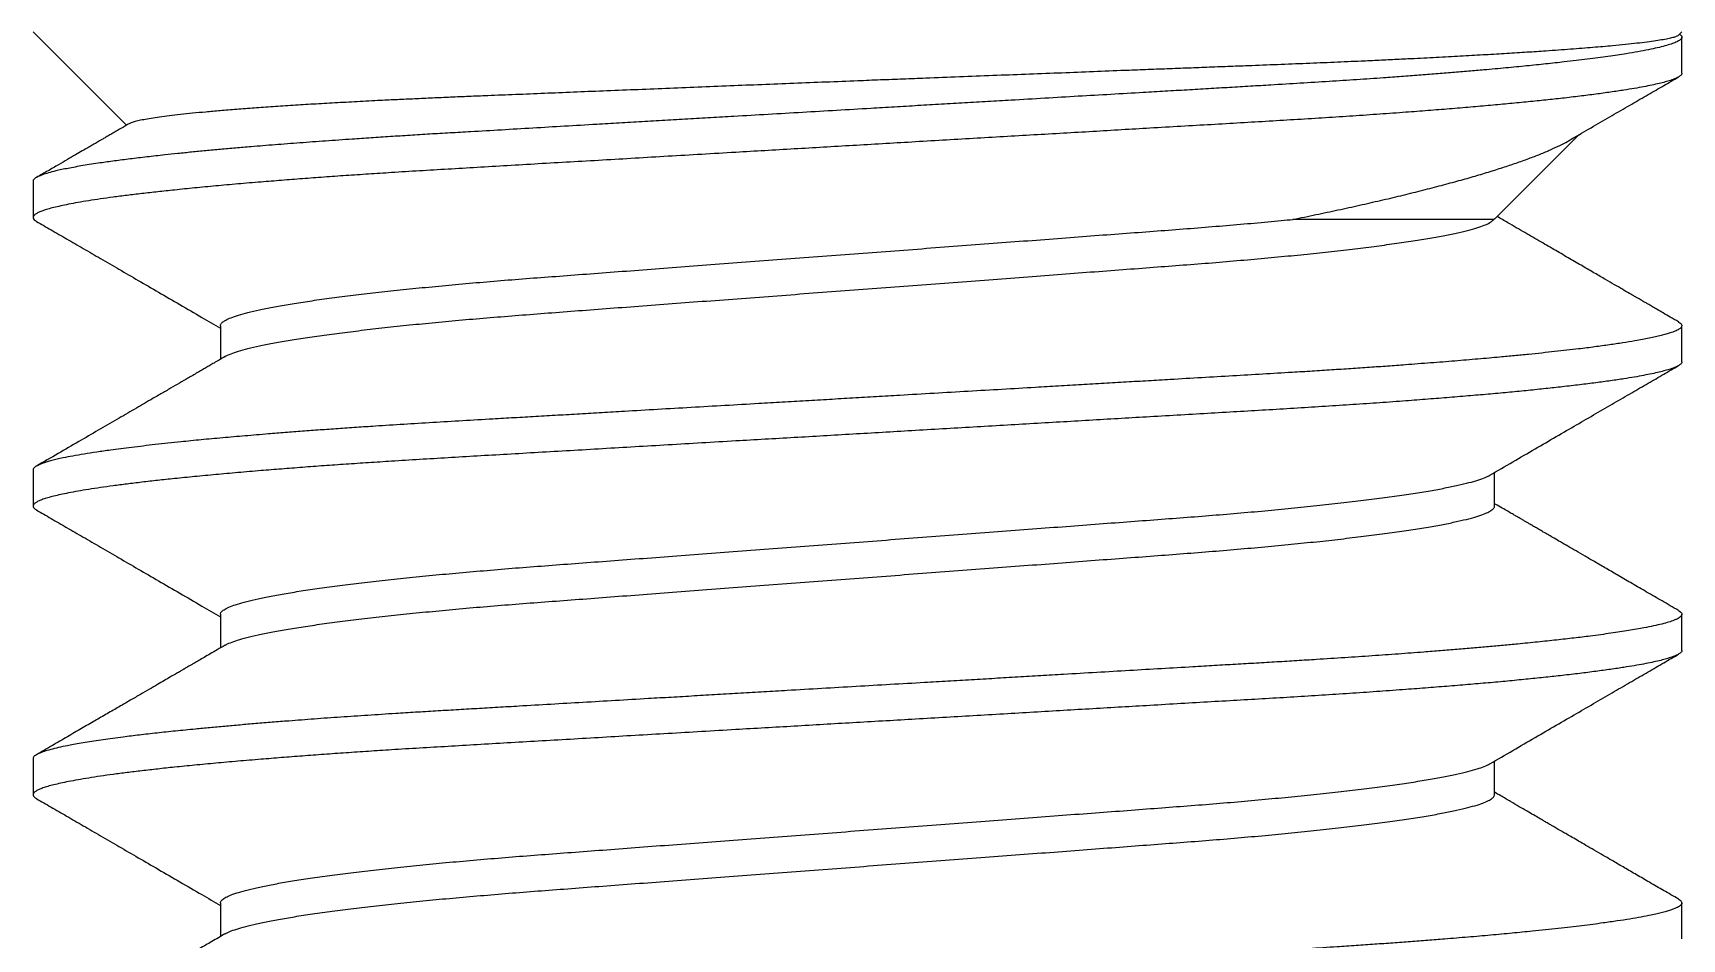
# Model space of a CAD drawing. Header units: inches. Extents: x -0.1 to 44.5, y -2.5 to 33.3.
# Drawn here: x 15.3294 to 15.4869, y 6.1209 to 6.2074 of the extents above; entities that cross this region are included whole.
import ezdxf

# ---------------------------------------------------------------- set-up
doc = ezdxf.new("R2010")
doc.units = ezdxf.units.IN
doc.header["$MEASUREMENT"] = 0
doc.linetypes.add('SLD-Solid', pattern=[0])
doc.layers.add('Hardware', color=52, linetype='Continuous')

# ---------------------------------------------------------------- blocks, each defined once
blk = doc.blocks.new('Socket head screw M4')
at = {"color": 7, "linetype": 'SLD-Solid', "lineweight": 25}
for p, q in [((-0.07874, 0), (-0.06982, -0.00892)), ((0.07843, -0.00031), (0.07874, 0)), ((0.07874, -0.00394), (0.07874, -0.00049)), ((0.06095, -0.01779), (0.06893, -0.00981)), ((-0.07874, -0.01427), (-0.07874, -0.01772)), ((-0.06084, -0.02805), (-0.06084, -0.03126)), ((0.07874, -0.0315), (0.07874, -0.02805)), ((-0.07874, -0.04183), (-0.07874, -0.04528)), ((0.06084, -0.04527), (0.06084, -0.04207)), ((-0.06084, -0.05561), (-0.06084, -0.05882)), ((0.07874, -0.05906), (0.07874, -0.05561)), ((-0.07874, -0.06939), (-0.07874, -0.07283)), ((0.06084, -0.07283), (0.06084, -0.06963)), ((-0.06084, -0.08317), (-0.06084, -0.08638)), ((0.07874, -0.08661), (0.07874, -0.08317))]:
    blk.add_line(p, q, dxfattribs=at)
for points, knots in [([(0.07853, -0.00021), (0.07859, -0.00025), (0.07871, -0.00034), (0.07876, -0.00049), (0.0787, -0.00065), (0.07851, -0.00082), (0.07818, -0.00099), (0.07773, -0.00116), (0.07714, -0.00134), (0.07642, -0.00152), (0.07556, -0.00171), (0.07457, -0.0019), (0.07356, -0.00206), (0.07259, -0.00221), (0.07169, -0.00234), (0.07074, -0.00247), (0.06972, -0.00261), (0.06864, -0.00274), (0.06734, -0.00289), (0.06578, -0.00306), (0.06392, -0.00325), (0.06195, -0.00344), (0.06008, -0.00361), (0.05837, -0.00376), (0.05684, -0.00388), (0.05526, -0.00401), (0.05364, -0.00414), (0.05196, -0.00426), (0.04999, -0.00441), (0.04769, -0.00456), (0.04505, -0.00474), (0.04231, -0.00491), (0.0398, -0.00506), (0.03754, -0.00519), (0.03555, -0.00531), (0.03354, -0.00543), (0.03148, -0.00555), (0.0294, -0.00567), (0.02698, -0.00581), (0.02421, -0.00597), (0.02108, -0.00615), (0.0179, -0.00634), (0.01502, -0.00651), (0.01247, -0.00665), (0.01025, -0.00678), (0.00802, -0.00691), (0.00578, -0.00704), (0.00353, -0.00718), (0.00094, -0.00733), (-0.00199, -0.0075), (-0.00526, -0.00769), (-0.00853, -0.00788), (-0.01145, -0.00805), (-0.014, -0.0082), (-0.0162, -0.00833), (-0.0184, -0.00845), (-0.02058, -0.00858), (-0.02275, -0.00871), (-0.02522, -0.00885), (-0.02798, -0.00901), (-0.03102, -0.00919), (-0.03401, -0.00937), (-0.03663, -0.00952), (-0.03891, -0.00965), (-0.04084, -0.00976), (-0.04274, -0.00988), (-0.04462, -0.01), (-0.04646, -0.01012), (-0.04853, -0.01026), (-0.05081, -0.01042), (-0.05327, -0.0106), (-0.05564, -0.01078), (-0.05768, -0.01095), (-0.0594, -0.0111), (-0.06085, -0.01122), (-0.06225, -0.01135), (-0.0636, -0.01148), (-0.06491, -0.01162), (-0.06635, -0.01177), (-0.06788, -0.01194), (-0.06948, -0.01213), (-0.07097, -0.01232), (-0.07219, -0.01249), (-0.07318, -0.01264), (-0.07398, -0.01277), (-0.07472, -0.0129), (-0.0754, -0.01303), (-0.07602, -0.01315), (-0.07666, -0.0133), (-0.07729, -0.01346), (-0.07785, -0.01364), (-0.07828, -0.01382), (-0.07855, -0.01397), (-0.07868, -0.01411), (-0.07874, -0.0142), (-0.07873, -0.01426), (-0.07873, -0.01427)], [0, 0, 0, 0, 0.00933, 0.021776, 0.034222, 0.046914, 0.059607, 0.072385, 0.085164, 0.098076, 0.110988, 0.12399, 0.136991, 0.145847, 0.154705, 0.163561, 0.172482, 0.181405, 0.190326, 0.203244, 0.216162, 0.22917, 0.242178, 0.251038, 0.2599, 0.26876, 0.277686, 0.286613, 0.295539, 0.308456, 0.321373, 0.334381, 0.347388, 0.356248, 0.36511, 0.37397, 0.382895, 0.391822, 0.400747, 0.41366, 0.426572, 0.439574, 0.452576, 0.461432, 0.47029, 0.479146, 0.488067, 0.49699, 0.505912, 0.518829, 0.531746, 0.544753, 0.55776, 0.56662, 0.575481, 0.584341, 0.593266, 0.602193, 0.611118, 0.624036, 0.636954, 0.649962, 0.66297, 0.67183, 0.680692, 0.689553, 0.698479, 0.707407, 0.716332, 0.729245, 0.742157, 0.755159, 0.768161, 0.777017, 0.785875, 0.794731, 0.803653, 0.812576, 0.821497, 0.834414, 0.84733, 0.860336, 0.873342, 0.882201, 0.891062, 0.899921, 0.908845, 0.917772, 0.926696, 0.939614, 0.952533, 0.965542, 0.97855, 0.987411, 0.996274, 1, 1, 1, 1]), ([(0.07843, -0.00031), (0.07838, -0.00035), (0.07829, -0.00041), (0.07798, -0.00052), (0.07755, -0.00063), (0.07698, -0.00074), (0.07627, -0.00086), (0.07544, -0.00097), (0.07447, -0.00109), (0.07337, -0.00121), (0.07226, -0.00132), (0.07121, -0.00141), (0.07024, -0.00149), (0.06921, -0.00158), (0.06812, -0.00166), (0.06697, -0.00175), (0.06559, -0.00184), (0.06396, -0.00195), (0.06204, -0.00207), (0.06001, -0.00219), (0.05786, -0.00231), (0.05559, -0.00244), (0.05346, -0.00254), (0.05154, -0.00264), (0.04984, -0.00272), (0.04785, -0.00281), (0.04554, -0.00291), (0.04288, -0.00302), (0.04014, -0.00313), (0.03763, -0.00323), (0.03537, -0.00331), (0.03339, -0.00339), (0.03138, -0.00347), (0.02933, -0.00354), (0.02726, -0.00362), (0.02487, -0.00371), (0.02217, -0.00382), (0.01913, -0.00394), (0.01605, -0.00405), (0.01291, -0.00418), (0.00974, -0.0043), (0.00688, -0.00441), (0.00436, -0.00451), (0.0022, -0.00459), (-0.00026, -0.00469), (-0.00302, -0.0048), (-0.00608, -0.00492), (-0.00913, -0.00504), (-0.01219, -0.00516), (-0.01525, -0.00528), (-0.0183, -0.00541), (-0.02132, -0.00553), (-0.02427, -0.00565), (-0.02713, -0.00576), (-0.02992, -0.00588), (-0.03265, -0.00599), (-0.03504, -0.00608), (-0.03711, -0.00617), (-0.03886, -0.00624), (-0.04059, -0.00632), (-0.04228, -0.0064), (-0.04394, -0.00647), (-0.04578, -0.00656), (-0.04778, -0.00667), (-0.04992, -0.00678), (-0.05197, -0.0069), (-0.05394, -0.00702), (-0.05583, -0.00715), (-0.05762, -0.00727), (-0.05931, -0.0074), (-0.06085, -0.00752), (-0.06225, -0.00765), (-0.06352, -0.00777), (-0.06468, -0.00789), (-0.06573, -0.00801), (-0.06667, -0.00813), (-0.06749, -0.00826), (-0.06819, -0.00838), (-0.06876, -0.0085), (-0.06919, -0.00861), (-0.06946, -0.00871), (-0.06954, -0.00876), (-0.06956, -0.00877)], [0, 0, 0, 0, 0.01392, 0.028178, 0.042436, 0.056794, 0.071153, 0.085496, 0.09984, 0.114286, 0.128732, 0.138579, 0.148427, 0.158273, 0.168194, 0.178117, 0.188038, 0.202183, 0.216329, 0.230572, 0.244816, 0.259369, 0.273923, 0.283696, 0.293471, 0.303245, 0.31739, 0.331535, 0.345779, 0.360022, 0.369732, 0.379443, 0.389152, 0.398939, 0.408727, 0.418514, 0.432379, 0.446244, 0.460209, 0.474175, 0.488456, 0.502737, 0.51233, 0.521926, 0.531519, 0.54513, 0.558741, 0.572446, 0.586152, 0.600155, 0.614159, 0.628266, 0.642372, 0.655983, 0.669594, 0.6833, 0.697005, 0.706346, 0.715689, 0.725029, 0.734444, 0.743861, 0.753276, 0.766642, 0.780008, 0.793471, 0.806934, 0.820703, 0.834473, 0.848349, 0.862225, 0.875302, 0.888378, 0.901546, 0.914713, 0.928167, 0.941621, 0.955174, 0.968727, 0.981803, 0.99488, 1, 1, 1, 1]), ([(0.07874, -0.00394), (0.07874, -0.00394), (0.07876, -0.004), (0.07868, -0.00411), (0.07849, -0.00428), (0.07815, -0.00445), (0.0777, -0.00462), (0.07717, -0.00478), (0.07658, -0.00493), (0.07589, -0.00508), (0.0751, -0.00524), (0.07421, -0.0054), (0.07317, -0.00557), (0.07195, -0.00575), (0.07054, -0.00595), (0.06901, -0.00614), (0.06741, -0.00633), (0.06576, -0.0065), (0.06409, -0.00668), (0.06233, -0.00685), (0.06049, -0.00702), (0.05857, -0.00719), (0.05658, -0.00735), (0.05451, -0.00752), (0.05229, -0.00768), (0.0499, -0.00786), (0.04734, -0.00803), (0.04472, -0.0082), (0.04205, -0.00837), (0.03935, -0.00853), (0.0366, -0.00869), (0.03379, -0.00886), (0.0309, -0.00902), (0.02804, -0.00919), (0.02523, -0.00935), (0.02248, -0.00952), (0.01968, -0.00968), (0.01684, -0.00984), (0.01396, -0.01001), (0.01106, -0.01018), (0.00813, -0.01035), (0.00523, -0.01052), (0.00238, -0.01069), (-0.00044, -0.01085), (-0.00325, -0.01102), (-0.00605, -0.01118), (-0.00885, -0.01134), (-0.01179, -0.01151), (-0.01487, -0.01169), (-0.01808, -0.01188), (-0.02124, -0.01207), (-0.02436, -0.01225), (-0.02745, -0.01243), (-0.03048, -0.0126), (-0.03344, -0.01278), (-0.03632, -0.01295), (-0.03911, -0.01311), (-0.04184, -0.01327), (-0.04437, -0.01343), (-0.04671, -0.01358), (-0.04886, -0.01372), (-0.05096, -0.01387), (-0.05302, -0.01402), (-0.05502, -0.01418), (-0.05709, -0.01434), (-0.05919, -0.01452), (-0.06131, -0.01471), (-0.06332, -0.0149), (-0.06517, -0.01509), (-0.06684, -0.01527), (-0.06836, -0.01544), (-0.06978, -0.01561), (-0.0711, -0.01578), (-0.07232, -0.01595), (-0.07344, -0.01612), (-0.07445, -0.01629), (-0.07534, -0.01646), (-0.07611, -0.01662), (-0.07677, -0.01677), (-0.07734, -0.01692), (-0.07781, -0.01707), (-0.07818, -0.01722), (-0.07847, -0.01737), (-0.07867, -0.01753), (-0.07876, -0.01769), (-0.07872, -0.01785), (-0.0786, -0.01798), (-0.07845, -0.01806), (-0.0784, -0.01809)], [0, 0, 0, 0, 0.0007741, 0.0132448, 0.0258407, 0.0385531, 0.0513726, 0.062107, 0.0729027, 0.0837537, 0.0946535, 0.1055958, 0.1165737, 0.1295483, 0.1425516, 0.1555722, 0.1685985, 0.1802247, 0.1918379, 0.2034299, 0.2149926, 0.2265181, 0.2379985, 0.2494261, 0.2607937, 0.273674, 0.2864566, 0.2991317, 0.3116901, 0.3241232, 0.3363376, 0.3486727, 0.3611204, 0.373672, 0.3849592, 0.3963149, 0.4077322, 0.4192035, 0.4307214, 0.4422779, 0.4538652, 0.4654751, 0.4765217, 0.4875742, 0.4986257, 0.5096689, 0.520697, 0.5317027, 0.5446355, 0.5575167, 0.5703354, 0.5830811, 0.5960011, 0.6088241, 0.6215403, 0.6341404, 0.6466156, 0.6590669, 0.6716434, 0.6821914, 0.6928156, 0.7035105, 0.7142704, 0.7250891, 0.7359606, 0.748832, 0.7617569, 0.7747243, 0.7877227, 0.7993455, 0.8109758, 0.8226052, 0.8342255, 0.8458284, 0.8574058, 0.8689497, 0.8804521, 0.8913375, 0.9021721, 0.9129495, 0.9236636, 0.9343087, 0.9448791, 0.9572338, 0.969469, 0.9816623, 0.9939735, 1, 1, 1, 1]), ([(0.06798, -0.01036), (0.06822, -0.01022), (0.06907, -0.00973), (0.0705, -0.0089), (0.07226, -0.00788), (0.07392, -0.00691), (0.0755, -0.006), (0.07699, -0.00514), (0.07795, -0.00458), (0.07841, -0.00431)], [0, 0, 0, 0, 0.06719, 0.24425, 0.412681, 0.572479, 0.723635, 0.866144, 1, 1, 1, 1]), ([(-0.06956, -0.00877), (-0.06968, -0.00883), (-0.07005, -0.00905), (-0.07057, -0.00935), (-0.0711, -0.00966), (-0.0715, -0.00989), (-0.07184, -0.01009), (-0.07214, -0.01026), (-0.07238, -0.0104), (-0.07259, -0.01052), (-0.07282, -0.01066), (-0.07313, -0.01083), (-0.07354, -0.01108), (-0.07407, -0.01138), (-0.07472, -0.01176), (-0.07548, -0.0122), (-0.07635, -0.01271), (-0.07734, -0.01328), (-0.07804, -0.01369), (-0.07841, -0.0139)], [0, 0, 0, 0, 0.039925, 0.125516, 0.17556, 0.220723, 0.259948, 0.293206, 0.320501, 0.34184, 0.365093, 0.399042, 0.445962, 0.505856, 0.578724, 0.66457, 0.763396, 0.875205, 1, 1, 1, 1]), ([(0.0416, -0.0179), (0.04234, -0.01775), (0.0438, -0.01745), (0.04591, -0.017), (0.04797, -0.01655), (0.04997, -0.01609), (0.05191, -0.01564), (0.05378, -0.01517), (0.05557, -0.01471), (0.05725, -0.01426), (0.05881, -0.01382), (0.06028, -0.01338), (0.06165, -0.01295), (0.06293, -0.01252), (0.06413, -0.01209), (0.06522, -0.01167), (0.06622, -0.01125), (0.06708, -0.01084), (0.06767, -0.01055), (0.06793, -0.01039), (0.06798, -0.01036)], [0, 0, 0, 0, 0.056997, 0.113994, 0.171386, 0.228779, 0.287421, 0.346062, 0.405135, 0.464208, 0.521206, 0.578203, 0.635597, 0.692991, 0.751632, 0.810274, 0.869347, 0.92842, 0.985431, 1, 1, 1, 1]), ([(-0.07841, -0.01809), (-0.07795, -0.01836), (-0.07699, -0.01892), (-0.0755, -0.01978), (-0.07392, -0.02069), (-0.07226, -0.02166), (-0.0705, -0.02268), (-0.06866, -0.02375), (-0.06672, -0.02487), (-0.06469, -0.02605), (-0.06272, -0.02719), (-0.06143, -0.02795), (-0.06084, -0.02829)], [0, 0, 0, 0, 0.079419, 0.163972, 0.253655, 0.348465, 0.448398, 0.553451, 0.663618, 0.778897, 0.899282, 1, 1, 1, 1]), ([(-0.06082, -0.02805), (-0.06082, -0.02802), (-0.06084, -0.02793), (-0.0607, -0.02775), (-0.06037, -0.02752), (-0.05985, -0.02729), (-0.05914, -0.02704), (-0.05824, -0.02679), (-0.05715, -0.02654), (-0.05587, -0.02628), (-0.05441, -0.02602), (-0.05277, -0.02576), (-0.05095, -0.0255), (-0.04898, -0.02524), (-0.04685, -0.02498), (-0.04459, -0.02473), (-0.0422, -0.02448), (-0.0397, -0.02424), (-0.0371, -0.024), (-0.03441, -0.02377), (-0.03166, -0.02355), (-0.02882, -0.02334), (-0.02589, -0.02312), (-0.02285, -0.02289), (-0.0197, -0.02265), (-0.01647, -0.0224), (-0.01316, -0.02215), (-0.00979, -0.0219), (-0.00637, -0.02164), (-0.00292, -0.02138), (0.00055, -0.02112), (0.00401, -0.02086), (0.00745, -0.0206), (0.01085, -0.02034), (0.01421, -0.02009), (0.0175, -0.01984), (0.0207, -0.0196), (0.02382, -0.01936), (0.02682, -0.01914), (0.02972, -0.01892), (0.03253, -0.0187), (0.03527, -0.01848), (0.03792, -0.01825), (0.04003, -0.01805), (0.04123, -0.01794), (0.0416, -0.0179)], [0, 0, 0, 0, 0.008616, 0.031757, 0.05519, 0.078883, 0.102804, 0.12692, 0.151193, 0.175586, 0.20006, 0.224576, 0.249092, 0.27357, 0.297969, 0.32225, 0.346375, 0.370309, 0.394016, 0.417464, 0.440623, 0.463569, 0.486767, 0.51025, 0.533988, 0.557949, 0.582096, 0.606395, 0.630806, 0.65529, 0.679809, 0.704321, 0.728787, 0.753167, 0.777422, 0.801515, 0.825409, 0.84907, 0.872467, 0.895569, 0.918534, 0.941787, 0.96532, 0.989101, 1, 1, 1, 1]), ([(-0.06039, -0.031), (-0.06038, -0.03099), (-0.06025, -0.0309), (-0.05984, -0.03073), (-0.05914, -0.03049), (-0.05824, -0.03024), (-0.05715, -0.02999), (-0.05587, -0.02973), (-0.05441, -0.02947), (-0.05277, -0.02921), (-0.05095, -0.02895), (-0.04898, -0.02869), (-0.04685, -0.02843), (-0.04459, -0.02817), (-0.0422, -0.02792), (-0.0397, -0.02768), (-0.0371, -0.02744), (-0.03441, -0.02722), (-0.03166, -0.027), (-0.02882, -0.02678), (-0.02589, -0.02656), (-0.02285, -0.02633), (-0.0197, -0.02609), (-0.01647, -0.02585), (-0.01316, -0.0256), (-0.00979, -0.02535), (-0.00637, -0.02509), (-0.00292, -0.02483), (0.00055, -0.02457), (0.00401, -0.0243), (0.00745, -0.02404), (0.01086, -0.02379), (0.01421, -0.02353), (0.0175, -0.02329), (0.0207, -0.02304), (0.02382, -0.02281), (0.02683, -0.02258), (0.02973, -0.02236), (0.03253, -0.02215), (0.03527, -0.02193), (0.03792, -0.02169), (0.0405, -0.02146), (0.04297, -0.02121), (0.04532, -0.02096), (0.04754, -0.0207), (0.04962, -0.02045), (0.05154, -0.02018), (0.0533, -0.01992), (0.05489, -0.01966), (0.05629, -0.0194), (0.05751, -0.01915), (0.05854, -0.01889), (0.05938, -0.01865), (0.06005, -0.0184), (0.06055, -0.01815), (0.0607, -0.01798), (0.06078, -0.0179)], [0, 0, 0, 0, 0.002969, 0.0214653, 0.0401399, 0.0589659, 0.077915, 0.0969577, 0.1160636, 0.1352017, 0.1543407, 0.1734492, 0.1924962, 0.2114513, 0.230285, 0.2489688, 0.2674759, 0.2857807, 0.3038597, 0.3217731, 0.3398827, 0.3582151, 0.3767465, 0.3954513, 0.4143023, 0.433271, 0.4523278, 0.471442, 0.4905826, 0.5097183, 0.5288177, 0.54785, 0.5667848, 0.5855927, 0.6042457, 0.6227171, 0.6409817, 0.6590164, 0.6769442, 0.6950968, 0.713468, 0.7320336, 0.7507677, 0.7696428, 0.7886301, 0.8076998, 0.8268213, 0.8459634, 0.8650947, 0.884184, 0.9032004, 0.9221138, 0.9408951, 0.9595164, 0.9798888, 1, 1, 1, 1]), ([(0.06078, -0.0179), (0.06042, -0.0179), (0.05853, -0.0179), (0.05362, -0.0179), (0.05162, -0.0179), (0.04706, -0.0179), (0.04448, -0.0179), (0.0416, -0.0179)], [0, 0, 0, 0, 0.5, 0.5, 0.75, 0.75, 1, 1, 1, 1]), ([(0.06095, -0.01778), (0.06095, -0.01779), (0.06093, -0.01783), (0.06085, -0.01787), (0.06078, -0.0179)], [0, 0, 0, 0, 0.118412, 1, 1, 1, 1]), ([(0.07841, -0.02768), (0.07815, -0.02753), (0.07767, -0.02725), (0.07699, -0.02686), (0.07643, -0.02653), (0.07597, -0.02626), (0.07561, -0.02605), (0.07535, -0.0259), (0.07515, -0.02579), (0.07496, -0.02568), (0.07476, -0.02556), (0.07454, -0.02543), (0.07429, -0.02529), (0.07402, -0.02513), (0.07361, -0.0249), (0.07304, -0.02456), (0.07228, -0.02412), (0.07139, -0.02361), (0.07038, -0.02302), (0.06924, -0.02236), (0.068, -0.02164), (0.06667, -0.02086), (0.06524, -0.02003), (0.06371, -0.01915), (0.06232, -0.01834), (0.06145, -0.01783), (0.06111, -0.01763)], [0, 0, 0, 0, 0.045032, 0.08391, 0.116633, 0.143204, 0.163623, 0.178443, 0.188205, 0.198721, 0.210467, 0.223443, 0.237647, 0.253081, 0.269744, 0.308644, 0.352838, 0.401503, 0.462009, 0.528051, 0.599631, 0.676748, 0.759402, 0.847593, 0.941321, 1, 1, 1, 1]), ([(0.0784, -0.02768), (0.07842, -0.02769), (0.07852, -0.02774), (0.07863, -0.02783), (0.07872, -0.02794), (0.07875, -0.02807), (0.07869, -0.02822), (0.07848, -0.0284), (0.07813, -0.02857), (0.0777, -0.02873), (0.07723, -0.02887), (0.07676, -0.029), (0.07623, -0.02912), (0.07564, -0.02925), (0.07498, -0.02938), (0.07415, -0.02953), (0.07312, -0.02969), (0.07184, -0.02988), (0.07043, -0.03008), (0.06906, -0.03025), (0.06777, -0.0304), (0.0666, -0.03053), (0.06538, -0.03066), (0.0641, -0.03079), (0.06276, -0.03092), (0.06116, -0.03107), (0.05928, -0.03124), (0.05707, -0.03143), (0.05476, -0.03161), (0.05261, -0.03177), (0.05064, -0.03192), (0.04891, -0.03204), (0.04713, -0.03216), (0.0453, -0.03228), (0.04344, -0.0324), (0.04125, -0.03253), (0.03873, -0.03268), (0.03585, -0.03285), (0.03289, -0.03302), (0.0302, -0.03318), (0.02779, -0.03332), (0.02568, -0.03344), (0.02355, -0.03357), (0.02139, -0.03369), (0.01921, -0.03382), (0.01668, -0.03397), (0.01381, -0.03414), (0.01058, -0.03432), (0.00732, -0.03451), (0.00439, -0.03469), (0.0018, -0.03484), (-0.00044, -0.03497), (-0.00269, -0.0351), (-0.00493, -0.03523), (-0.00718, -0.03536), (-0.00976, -0.03551), (-0.01266, -0.03568), (-0.01589, -0.03587), (-0.01909, -0.03605), (-0.02193, -0.03622), (-0.0244, -0.03636), (-0.02652, -0.03649), (-0.02863, -0.03661), (-0.03071, -0.03673), (-0.03278, -0.03685), (-0.03512, -0.03699), (-0.03772, -0.03714), (-0.04057, -0.03731), (-0.04334, -0.03748), (-0.04577, -0.03763), (-0.04785, -0.03777), (-0.04961, -0.03789), (-0.05133, -0.03801), (-0.05302, -0.03814), (-0.05466, -0.03826), (-0.0565, -0.03841), (-0.05851, -0.03858), (-0.06065, -0.03876), (-0.06269, -0.03895), (-0.06442, -0.03912), (-0.06587, -0.03928), (-0.06707, -0.03941), (-0.06822, -0.03954), (-0.06932, -0.03967), (-0.07036, -0.0398), (-0.07149, -0.03995), (-0.07268, -0.04012), (-0.07388, -0.04031), (-0.07495, -0.0405), (-0.0758, -0.04066), (-0.07645, -0.04081), (-0.07696, -0.04093), (-0.0774, -0.04106), (-0.07779, -0.04118), (-0.07811, -0.0413), (-0.0784, -0.04144), (-0.07863, -0.0416), (-0.07874, -0.04173), (-0.07873, -0.04181), (-0.07872, -0.04183)], [0, 0, 0, 0, 0.002218, 0.011086, 0.019956, 0.028825, 0.041652, 0.05448, 0.067397, 0.080313, 0.089112, 0.097912, 0.10671, 0.115573, 0.124438, 0.133301, 0.146128, 0.158955, 0.171872, 0.184788, 0.193586, 0.202385, 0.211183, 0.220046, 0.22891, 0.237772, 0.250607, 0.263442, 0.276367, 0.289291, 0.298095, 0.3069, 0.315704, 0.324572, 0.333442, 0.342311, 0.355139, 0.367968, 0.380886, 0.393804, 0.402603, 0.411404, 0.420203, 0.429067, 0.437933, 0.446796, 0.459624, 0.472452, 0.485369, 0.498286, 0.507084, 0.515884, 0.524682, 0.533545, 0.542409, 0.551272, 0.564107, 0.576942, 0.589866, 0.60279, 0.611594, 0.620399, 0.629202, 0.638071, 0.646941, 0.655809, 0.668639, 0.681469, 0.694388, 0.707307, 0.716107, 0.724909, 0.733709, 0.742574, 0.75144, 0.760305, 0.773133, 0.785961, 0.798878, 0.811795, 0.820593, 0.829393, 0.838192, 0.847055, 0.855919, 0.864782, 0.877617, 0.890452, 0.903375, 0.916299, 0.925102, 0.933907, 0.942711, 0.951579, 0.960449, 0.969317, 0.982148, 0.994979, 1, 1, 1, 1]), ([(0.07874, -0.0315), (0.07874, -0.0315), (0.07876, -0.03156), (0.07868, -0.03167), (0.07849, -0.03184), (0.07815, -0.03201), (0.0777, -0.03218), (0.07717, -0.03234), (0.07658, -0.03249), (0.07589, -0.03264), (0.0751, -0.0328), (0.07421, -0.03296), (0.07317, -0.03313), (0.07195, -0.03331), (0.07054, -0.0335), (0.06901, -0.0337), (0.06741, -0.03388), (0.06576, -0.03406), (0.06409, -0.03424), (0.06233, -0.03441), (0.06049, -0.03458), (0.05857, -0.03474), (0.05658, -0.03491), (0.05451, -0.03507), (0.05229, -0.03524), (0.0499, -0.03542), (0.04734, -0.03559), (0.04472, -0.03576), (0.04205, -0.03593), (0.03935, -0.03609), (0.0366, -0.03625), (0.03379, -0.03641), (0.0309, -0.03658), (0.02804, -0.03675), (0.02523, -0.03691), (0.02248, -0.03707), (0.01968, -0.03724), (0.01684, -0.0374), (0.01396, -0.03757), (0.01106, -0.03774), (0.00813, -0.03791), (0.00523, -0.03808), (0.00238, -0.03825), (-0.00044, -0.03841), (-0.00325, -0.03858), (-0.00605, -0.03874), (-0.00885, -0.0389), (-0.01179, -0.03907), (-0.01487, -0.03925), (-0.01808, -0.03944), (-0.02124, -0.03962), (-0.02436, -0.03981), (-0.02745, -0.03999), (-0.03048, -0.04016), (-0.03344, -0.04034), (-0.03632, -0.0405), (-0.03911, -0.04067), (-0.04184, -0.04083), (-0.04437, -0.04099), (-0.04671, -0.04114), (-0.04886, -0.04128), (-0.05096, -0.04143), (-0.05302, -0.04158), (-0.05502, -0.04174), (-0.05709, -0.0419), (-0.05919, -0.04208), (-0.06131, -0.04227), (-0.06332, -0.04246), (-0.06517, -0.04265), (-0.06684, -0.04282), (-0.06836, -0.043), (-0.06978, -0.04317), (-0.0711, -0.04334), (-0.07232, -0.04351), (-0.07344, -0.04368), (-0.07445, -0.04385), (-0.07534, -0.04402), (-0.07611, -0.04418), (-0.07677, -0.04433), (-0.07734, -0.04448), (-0.07781, -0.04463), (-0.07818, -0.04478), (-0.07847, -0.04493), (-0.07867, -0.04509), (-0.07876, -0.04525), (-0.07872, -0.0454), (-0.0786, -0.04554), (-0.07845, -0.04562), (-0.0784, -0.04565)], [0, 0, 0, 0, 0.0007741, 0.0132448, 0.0258407, 0.0385531, 0.0513726, 0.062107, 0.0729027, 0.0837537, 0.0946535, 0.1055958, 0.1165737, 0.1295483, 0.1425516, 0.1555722, 0.1685985, 0.1802247, 0.1918379, 0.2034299, 0.2149926, 0.2265181, 0.2379985, 0.2494261, 0.2607937, 0.273674, 0.2864566, 0.2991317, 0.3116901, 0.3241232, 0.3363376, 0.3486727, 0.3611204, 0.373672, 0.3849592, 0.3963149, 0.4077322, 0.4192035, 0.4307214, 0.4422779, 0.4538652, 0.4654751, 0.4765217, 0.4875742, 0.4986257, 0.5096689, 0.520697, 0.5317027, 0.5446355, 0.5575167, 0.5703354, 0.5830811, 0.5960011, 0.6088241, 0.6215403, 0.6341404, 0.6466156, 0.6590669, 0.6716434, 0.6821914, 0.6928156, 0.7035105, 0.7142704, 0.7250891, 0.7359606, 0.748832, 0.7617569, 0.7747243, 0.7877227, 0.7993455, 0.8109758, 0.8226052, 0.8342255, 0.8458284, 0.8574058, 0.8689497, 0.8804521, 0.8913375, 0.9021721, 0.9129495, 0.9236636, 0.9343087, 0.9448791, 0.9572338, 0.969469, 0.9816623, 0.9939735, 1, 1, 1, 1]), ([(-0.0604, -0.031), (-0.06059, -0.03111), (-0.06094, -0.03132), (-0.06143, -0.0316), (-0.06185, -0.03185), (-0.06225, -0.03207), (-0.06264, -0.0323), (-0.06305, -0.03254), (-0.0635, -0.0328), (-0.06406, -0.03313), (-0.06477, -0.03354), (-0.06562, -0.03404), (-0.06654, -0.03457), (-0.0677, -0.03524), (-0.0691, -0.03606), (-0.07077, -0.03703), (-0.07254, -0.03805), (-0.07441, -0.03914), (-0.07638, -0.04028), (-0.07772, -0.04106), (-0.07841, -0.04146)], [0, 0, 0, 0, 0.031144, 0.058283, 0.081417, 0.10186, 0.123508, 0.146616, 0.171186, 0.197216, 0.241074, 0.288542, 0.339621, 0.394101, 0.481355, 0.574096, 0.672327, 0.776051, 0.885274, 1, 1, 1, 1]), ([(0.0604, -0.04232), (0.06114, -0.04189), (0.06258, -0.04106), (0.06469, -0.03983), (0.06672, -0.03865), (0.06866, -0.03753), (0.0705, -0.03646), (0.07226, -0.03544), (0.07392, -0.03447), (0.0755, -0.03356), (0.07699, -0.0327), (0.07795, -0.03214), (0.07841, -0.03187)], [0, 0, 0, 0, 0.122455, 0.239931, 0.352423, 0.459927, 0.56244, 0.659958, 0.752476, 0.839992, 0.922501, 1, 1, 1, 1]), ([(-0.06082, -0.05561), (-0.06083, -0.05559), (-0.06085, -0.0555), (-0.06072, -0.05534), (-0.06042, -0.05511), (-0.05992, -0.05487), (-0.05923, -0.05463), (-0.05835, -0.05438), (-0.05728, -0.05413), (-0.05603, -0.05387), (-0.05458, -0.05361), (-0.05296, -0.05335), (-0.05117, -0.05309), (-0.04921, -0.05283), (-0.0471, -0.05257), (-0.04485, -0.05232), (-0.04248, -0.05207), (-0.03999, -0.05182), (-0.0374, -0.05159), (-0.03472, -0.05136), (-0.03198, -0.05113), (-0.02915, -0.05092), (-0.02623, -0.0507), (-0.0232, -0.05047), (-0.02007, -0.05024), (-0.01684, -0.04999), (-0.01354, -0.04974), (-0.01017, -0.04949), (-0.00676, -0.04923), (-0.00331, -0.04897), (0.00015, -0.04871), (0.00361, -0.04845), (0.00706, -0.04819), (0.01047, -0.04793), (0.01383, -0.04768), (0.01713, -0.04743), (0.02034, -0.04718), (0.02347, -0.04695), (0.02649, -0.04672), (0.0294, -0.0465), (0.03222, -0.04629), (0.03496, -0.04607), (0.03763, -0.04584), (0.04021, -0.0456), (0.04269, -0.04535), (0.04506, -0.0451), (0.04729, -0.04485), (0.04939, -0.04459), (0.05133, -0.04433), (0.05311, -0.04407), (0.05472, -0.04381), (0.05614, -0.04355), (0.05738, -0.04329), (0.05843, -0.04304), (0.05929, -0.04279), (0.05997, -0.04255), (0.06026, -0.0424), (0.0604, -0.04232)], [0, 0, 0, 0, 0.004614, 0.022381, 0.040374, 0.058571, 0.076946, 0.095474, 0.114126, 0.132873, 0.151686, 0.170535, 0.189387, 0.208214, 0.226983, 0.245665, 0.264231, 0.282652, 0.300902, 0.318956, 0.33679, 0.354433, 0.372244, 0.390277, 0.408509, 0.426914, 0.445467, 0.464139, 0.482901, 0.501723, 0.520574, 0.539425, 0.558243, 0.576998, 0.595661, 0.614202, 0.632593, 0.650809, 0.668823, 0.686614, 0.704261, 0.722115, 0.740187, 0.758453, 0.776888, 0.795465, 0.814156, 0.832931, 0.851761, 0.870614, 0.889461, 0.90827, 0.92701, 0.945652, 0.964167, 0.982528, 1, 1, 1, 1]), ([(-0.07841, -0.04565), (-0.07795, -0.04592), (-0.07699, -0.04647), (-0.0755, -0.04734), (-0.07392, -0.04825), (-0.07226, -0.04922), (-0.0705, -0.05024), (-0.06866, -0.05131), (-0.06672, -0.05243), (-0.06469, -0.05361), (-0.06272, -0.05475), (-0.06143, -0.05551), (-0.06084, -0.05585)], [0, 0, 0, 0, 0.079419, 0.163972, 0.253655, 0.348465, 0.448398, 0.553451, 0.663618, 0.778897, 0.899282, 1, 1, 1, 1]), ([(-0.0604, -0.05856), (-0.0604, -0.05856), (-0.06029, -0.05848), (-0.0599, -0.05832), (-0.05923, -0.05808), (-0.05835, -0.05783), (-0.05728, -0.05757), (-0.05602, -0.05732), (-0.05458, -0.05706), (-0.05296, -0.0568), (-0.05117, -0.05653), (-0.04921, -0.05627), (-0.0471, -0.05602), (-0.04485, -0.05576), (-0.04248, -0.05551), (-0.03999, -0.05527), (-0.0374, -0.05503), (-0.03472, -0.0548), (-0.03198, -0.05458), (-0.02915, -0.05437), (-0.02623, -0.05415), (-0.0232, -0.05392), (-0.02007, -0.05368), (-0.01684, -0.05344), (-0.01354, -0.05319), (-0.01017, -0.05293), (-0.00676, -0.05268), (-0.00331, -0.05242), (0.00015, -0.05215), (0.00361, -0.05189), (0.00706, -0.05163), (0.01047, -0.05137), (0.01383, -0.05112), (0.01713, -0.05087), (0.02034, -0.05063), (0.02347, -0.05039), (0.02649, -0.05017), (0.0294, -0.04995), (0.03222, -0.04973), (0.03496, -0.04951), (0.03763, -0.04928), (0.04021, -0.04904), (0.04269, -0.0488), (0.04506, -0.04855), (0.04729, -0.04829), (0.04939, -0.04803), (0.05133, -0.04777), (0.05311, -0.04751), (0.05472, -0.04725), (0.05614, -0.04699), (0.05738, -0.04673), (0.05843, -0.04648), (0.0593, -0.04623), (0.05997, -0.04599), (0.06045, -0.04576), (0.06074, -0.04553), (0.06086, -0.04537), (0.06083, -0.04529), (0.06083, -0.04527)], [0, 0, 0, 0, 0.000863, 0.019058, 0.037431, 0.055957, 0.074607, 0.093353, 0.112164, 0.13101, 0.149861, 0.168686, 0.187453, 0.206133, 0.224697, 0.243116, 0.261364, 0.279416, 0.297248, 0.31489, 0.332699, 0.350731, 0.368961, 0.387364, 0.405915, 0.424585, 0.443345, 0.462165, 0.481015, 0.499863, 0.518679, 0.537433, 0.556093, 0.574633, 0.593022, 0.611236, 0.629248, 0.647037, 0.664683, 0.682535, 0.700605, 0.718869, 0.737302, 0.755877, 0.774566, 0.79334, 0.812168, 0.831019, 0.849864, 0.868671, 0.887409, 0.90605, 0.924563, 0.942922, 0.9611, 0.979073, 0.996818, 1, 1, 1, 1]), ([(0.07841, -0.05524), (0.07789, -0.05494), (0.07688, -0.05435), (0.07541, -0.0535), (0.07403, -0.0527), (0.07275, -0.05195), (0.07156, -0.05127), (0.07049, -0.05064), (0.06952, -0.05008), (0.06866, -0.04958), (0.06788, -0.04913), (0.06718, -0.04872), (0.06658, -0.04837), (0.06606, -0.04807), (0.06562, -0.04782), (0.06523, -0.04759), (0.06486, -0.04737), (0.0645, -0.04716), (0.06418, -0.04698), (0.06389, -0.04681), (0.06365, -0.04667), (0.06342, -0.04653), (0.06319, -0.0464), (0.06294, -0.04626), (0.06262, -0.04607), (0.06221, -0.04583), (0.06169, -0.04553), (0.06123, -0.04526), (0.06093, -0.04509), (0.06084, -0.04504)], [0, 0, 0, 0, 0.088967, 0.172593, 0.250879, 0.323828, 0.391442, 0.453722, 0.507561, 0.55666, 0.601022, 0.640649, 0.67554, 0.704216, 0.728647, 0.750363, 0.771463, 0.79196, 0.811854, 0.826379, 0.84042, 0.853561, 0.86609, 0.878638, 0.896747, 0.920414, 0.94964, 0.984423, 1, 1, 1, 1]), ([(0.0784, -0.05524), (0.07844, -0.05526), (0.07859, -0.05534), (0.0787, -0.05546), (0.07875, -0.05559), (0.07873, -0.0557), (0.07864, -0.05582), (0.07849, -0.05594), (0.07828, -0.05606), (0.07796, -0.0562), (0.0775, -0.05636), (0.07685, -0.05654), (0.07606, -0.05672), (0.07524, -0.05689), (0.07443, -0.05704), (0.07366, -0.05716), (0.07284, -0.05729), (0.07196, -0.05742), (0.07101, -0.05756), (0.06985, -0.05771), (0.06846, -0.05788), (0.06678, -0.05807), (0.06498, -0.05826), (0.06327, -0.05843), (0.06169, -0.05858), (0.06027, -0.05871), (0.0588, -0.05884), (0.05728, -0.05897), (0.05571, -0.05909), (0.05385, -0.05924), (0.05168, -0.0594), (0.04916, -0.05958), (0.04655, -0.05976), (0.04414, -0.05991), (0.04197, -0.06005), (0.04006, -0.06016), (0.03811, -0.06028), (0.03612, -0.06039), (0.0341, -0.06051), (0.03174, -0.06065), (0.02904, -0.06081), (0.02598, -0.06098), (0.02286, -0.06117), (0.02003, -0.06133), (0.01751, -0.06148), (0.01532, -0.06161), (0.01311, -0.06174), (0.01089, -0.06187), (0.00865, -0.062), (0.00607, -0.06215), (0.00314, -0.06232), (-0.00013, -0.06251), (-0.00341, -0.0627), (-0.00635, -0.06287), (-0.00893, -0.06302), (-0.01115, -0.06315), (-0.01337, -0.06328), (-0.01558, -0.06341), (-0.01778, -0.06354), (-0.0203, -0.06368), (-0.02312, -0.06385), (-0.02623, -0.06403), (-0.02931, -0.06421), (-0.03201, -0.06437), (-0.03436, -0.0645), (-0.03636, -0.06462), (-0.03834, -0.06474), (-0.04029, -0.06485), (-0.04222, -0.06497), (-0.04439, -0.0651), (-0.04678, -0.06526), (-0.04937, -0.06543), (-0.05189, -0.06561), (-0.05406, -0.06578), (-0.05591, -0.06592), (-0.05746, -0.06605), (-0.05898, -0.06618), (-0.06044, -0.06631), (-0.06186, -0.06644), (-0.06344, -0.06659), (-0.06514, -0.06676), (-0.06692, -0.06695), (-0.06859, -0.06714), (-0.06998, -0.06731), (-0.07113, -0.06746), (-0.07206, -0.06759), (-0.07294, -0.06772), (-0.07376, -0.06785), (-0.07452, -0.06798), (-0.07532, -0.06813), (-0.07613, -0.06829), (-0.0769, -0.06848), (-0.07755, -0.06866), (-0.078, -0.06882), (-0.07831, -0.06896), (-0.07852, -0.06908), (-0.07866, -0.06919), (-0.07873, -0.0693), (-0.07873, -0.06936), (-0.07873, -0.06939)], [0, 0, 0, 0, 0.005017, 0.01794, 0.026743, 0.035547, 0.04435, 0.053218, 0.062087, 0.070955, 0.083783, 0.096612, 0.109529, 0.122446, 0.131245, 0.140045, 0.148844, 0.157707, 0.166572, 0.175435, 0.188268, 0.2011, 0.214022, 0.226943, 0.235745, 0.244548, 0.253349, 0.262216, 0.271084, 0.27995, 0.292784, 0.305619, 0.318543, 0.331466, 0.34027, 0.349075, 0.357878, 0.366746, 0.375616, 0.384484, 0.397313, 0.410141, 0.423058, 0.435976, 0.444774, 0.453575, 0.462374, 0.471237, 0.480102, 0.488965, 0.501797, 0.514628, 0.527549, 0.540469, 0.54927, 0.558073, 0.566873, 0.575739, 0.584606, 0.593472, 0.606306, 0.619141, 0.632066, 0.64499, 0.653793, 0.662599, 0.671402, 0.680271, 0.689141, 0.69801, 0.710838, 0.723666, 0.736584, 0.749501, 0.7583, 0.767101, 0.775899, 0.784763, 0.793628, 0.802492, 0.815322, 0.828152, 0.841072, 0.853991, 0.862791, 0.871593, 0.880393, 0.889257, 0.898124, 0.906988, 0.919824, 0.932659, 0.945583, 0.958508, 0.967312, 0.976117, 0.984921, 0.99379, 1, 1, 1, 1]), ([(0.07874, -0.05906), (0.07874, -0.05906), (0.07876, -0.05912), (0.07868, -0.05923), (0.07849, -0.0594), (0.07815, -0.05957), (0.0777, -0.05973), (0.07717, -0.05989), (0.07658, -0.06005), (0.07589, -0.0602), (0.0751, -0.06036), (0.07421, -0.06052), (0.07317, -0.06069), (0.07195, -0.06087), (0.07054, -0.06106), (0.06901, -0.06126), (0.06741, -0.06144), (0.06576, -0.06162), (0.06409, -0.06179), (0.06233, -0.06197), (0.06049, -0.06214), (0.05857, -0.0623), (0.05658, -0.06247), (0.05451, -0.06263), (0.05229, -0.0628), (0.0499, -0.06297), (0.04734, -0.06315), (0.04472, -0.06332), (0.04205, -0.06349), (0.03935, -0.06365), (0.0366, -0.06381), (0.03379, -0.06397), (0.0309, -0.06414), (0.02804, -0.06431), (0.02523, -0.06447), (0.02248, -0.06463), (0.01968, -0.0648), (0.01684, -0.06496), (0.01396, -0.06513), (0.01106, -0.0653), (0.00813, -0.06547), (0.00523, -0.06564), (0.00238, -0.06581), (-0.00044, -0.06597), (-0.00325, -0.06613), (-0.00605, -0.0663), (-0.00885, -0.06646), (-0.01179, -0.06663), (-0.01487, -0.06681), (-0.01808, -0.067), (-0.02124, -0.06718), (-0.02436, -0.06737), (-0.02745, -0.06755), (-0.03048, -0.06772), (-0.03344, -0.0679), (-0.03632, -0.06806), (-0.03911, -0.06823), (-0.04184, -0.06839), (-0.04437, -0.06854), (-0.04671, -0.0687), (-0.04886, -0.06884), (-0.05096, -0.06899), (-0.05302, -0.06914), (-0.05502, -0.0693), (-0.05709, -0.06946), (-0.05919, -0.06964), (-0.06131, -0.06983), (-0.06332, -0.07002), (-0.06517, -0.0702), (-0.06684, -0.07038), (-0.06836, -0.07056), (-0.06978, -0.07073), (-0.0711, -0.0709), (-0.07232, -0.07107), (-0.07344, -0.07124), (-0.07445, -0.07141), (-0.07534, -0.07158), (-0.07611, -0.07174), (-0.07677, -0.07189), (-0.07734, -0.07204), (-0.07781, -0.07219), (-0.07818, -0.07234), (-0.07847, -0.07249), (-0.07867, -0.07265), (-0.07876, -0.07281), (-0.07872, -0.07296), (-0.0786, -0.0731), (-0.07845, -0.07318), (-0.0784, -0.07321)], [0, 0, 0, 0, 0.0007741, 0.0132448, 0.0258407, 0.0385531, 0.0513726, 0.062107, 0.0729027, 0.0837537, 0.0946535, 0.1055958, 0.1165737, 0.1295483, 0.1425516, 0.1555722, 0.1685985, 0.1802247, 0.1918379, 0.2034299, 0.2149926, 0.2265181, 0.2379985, 0.2494261, 0.2607937, 0.273674, 0.2864566, 0.2991317, 0.3116901, 0.3241232, 0.3363376, 0.3486727, 0.3611204, 0.373672, 0.3849592, 0.3963149, 0.4077322, 0.4192035, 0.4307214, 0.4422779, 0.4538652, 0.4654751, 0.4765217, 0.4875742, 0.4986257, 0.5096689, 0.520697, 0.5317027, 0.5446355, 0.5575167, 0.5703354, 0.5830811, 0.5960011, 0.6088241, 0.6215403, 0.6341404, 0.6466156, 0.6590669, 0.6716434, 0.6821914, 0.6928156, 0.7035105, 0.7142704, 0.7250891, 0.7359606, 0.748832, 0.7617569, 0.7747243, 0.7877227, 0.7993455, 0.8109758, 0.8226052, 0.8342255, 0.8458284, 0.8574058, 0.8689497, 0.8804521, 0.8913375, 0.9021721, 0.9129495, 0.9236636, 0.9343087, 0.9448791, 0.9572338, 0.969469, 0.9816623, 0.9939735, 1, 1, 1, 1]), ([(-0.0604, -0.05856), (-0.06065, -0.05871), (-0.06112, -0.05898), (-0.06179, -0.05937), (-0.06237, -0.05971), (-0.06288, -0.06), (-0.06328, -0.06024), (-0.0636, -0.06042), (-0.06384, -0.06056), (-0.06401, -0.06066), (-0.06412, -0.06072), (-0.06419, -0.06076), (-0.06423, -0.06079), (-0.06428, -0.06082), (-0.06437, -0.06087), (-0.06453, -0.06096), (-0.0648, -0.06112), (-0.06518, -0.06134), (-0.06565, -0.06161), (-0.06622, -0.06195), (-0.06689, -0.06233), (-0.06766, -0.06278), (-0.06852, -0.06328), (-0.06948, -0.06384), (-0.07054, -0.06445), (-0.07167, -0.06511), (-0.07287, -0.0658), (-0.07413, -0.06653), (-0.07548, -0.06732), (-0.07692, -0.06815), (-0.0779, -0.06872), (-0.07841, -0.06902)], [0, 0, 0, 0, 0.041399, 0.078331, 0.110795, 0.138791, 0.162317, 0.178506, 0.19159, 0.201568, 0.207013, 0.210712, 0.212671, 0.214244, 0.219202, 0.226573, 0.242155, 0.26317, 0.289617, 0.321497, 0.358634, 0.401157, 0.44907, 0.502372, 0.561066, 0.625154, 0.690521, 0.760687, 0.835654, 0.915424, 1, 1, 1, 1]), ([(0.0604, -0.06988), (0.06114, -0.06945), (0.06258, -0.06862), (0.06469, -0.06739), (0.06672, -0.06621), (0.06866, -0.06509), (0.0705, -0.06402), (0.07226, -0.063), (0.07392, -0.06203), (0.0755, -0.06112), (0.07699, -0.06025), (0.07795, -0.0597), (0.07841, -0.05943)], [0, 0, 0, 0, 0.122455, 0.239931, 0.352423, 0.459927, 0.56244, 0.659958, 0.752476, 0.839992, 0.922501, 1, 1, 1, 1]), ([(-0.06083, -0.08317), (-0.06083, -0.08316), (-0.06086, -0.08308), (-0.06074, -0.08292), (-0.06046, -0.08269), (-0.05998, -0.08246), (-0.05932, -0.08222), (-0.05846, -0.08197), (-0.05741, -0.08172), (-0.05618, -0.08146), (-0.05476, -0.0812), (-0.05316, -0.08094), (-0.05138, -0.08068), (-0.04944, -0.08042), (-0.04735, -0.08016), (-0.04512, -0.0799), (-0.04275, -0.07965), (-0.04028, -0.07941), (-0.0377, -0.07917), (-0.03503, -0.07894), (-0.03229, -0.07872), (-0.02948, -0.0785), (-0.02657, -0.07829), (-0.02355, -0.07806), (-0.02043, -0.07782), (-0.01721, -0.07758), (-0.01392, -0.07733), (-0.01056, -0.07708), (-0.00715, -0.07682), (-0.00371, -0.07656), (-0.00024, -0.0763), (0.00322, -0.07604), (0.00667, -0.07578), (0.01008, -0.07552), (0.01345, -0.07526), (0.01675, -0.07501), (0.01998, -0.07477), (0.02312, -0.07453), (0.02615, -0.07431), (0.02907, -0.07408), (0.0319, -0.07387), (0.03465, -0.07365), (0.03733, -0.07342), (0.03992, -0.07318), (0.04241, -0.07294), (0.04479, -0.07269), (0.04705, -0.07244), (0.04916, -0.07218), (0.05112, -0.07192), (0.05292, -0.07166), (0.05454, -0.07139), (0.05599, -0.07113), (0.05725, -0.07088), (0.05832, -0.07062), (0.05921, -0.07038), (0.05989, -0.07013), (0.06028, -0.06997), (0.06039, -0.06989), (0.0604, -0.06988)], [0, 0, 0, 0, 0.002606, 0.020346, 0.038315, 0.05649, 0.074846, 0.093358, 0.111997, 0.130735, 0.149543, 0.168389, 0.187243, 0.206074, 0.224851, 0.243545, 0.262125, 0.280565, 0.298836, 0.316913, 0.334773, 0.352423, 0.370207, 0.388216, 0.406427, 0.424814, 0.443351, 0.462011, 0.480765, 0.499581, 0.518431, 0.537283, 0.556107, 0.574871, 0.593546, 0.612102, 0.630512, 0.648749, 0.666788, 0.684605, 0.702248, 0.720076, 0.738124, 0.75637, 0.774787, 0.793349, 0.812028, 0.830796, 0.849621, 0.868474, 0.887323, 0.906138, 0.924887, 0.943542, 0.962074, 0.980453, 0.998655, 1, 1, 1, 1]), ([(-0.07841, -0.07321), (-0.07795, -0.07348), (-0.07699, -0.07403), (-0.0755, -0.0749), (-0.07392, -0.07581), (-0.07226, -0.07678), (-0.0705, -0.0778), (-0.06866, -0.07887), (-0.06672, -0.07999), (-0.06469, -0.08117), (-0.06272, -0.08231), (-0.06143, -0.08306), (-0.06084, -0.08341)], [0, 0, 0, 0, 0.079419, 0.163972, 0.253655, 0.348465, 0.448398, 0.553451, 0.663618, 0.778897, 0.899282, 1, 1, 1, 1]), ([(-0.0604, -0.08612), (-0.06026, -0.08605), (-0.05998, -0.0859), (-0.05931, -0.08566), (-0.05846, -0.08542), (-0.05741, -0.08516), (-0.05618, -0.08491), (-0.05476, -0.08465), (-0.05316, -0.08438), (-0.05138, -0.08412), (-0.04944, -0.08386), (-0.04735, -0.0836), (-0.04512, -0.08335), (-0.04275, -0.0831), (-0.04028, -0.08285), (-0.0377, -0.08262), (-0.03503, -0.08239), (-0.03229, -0.08216), (-0.02948, -0.08195), (-0.02657, -0.08173), (-0.02355, -0.0815), (-0.02043, -0.08127), (-0.01721, -0.08102), (-0.01392, -0.08078), (-0.01056, -0.08052), (-0.00715, -0.08026), (-0.00371, -0.08), (-0.00024, -0.07974), (0.00322, -0.07948), (0.00667, -0.07922), (0.01008, -0.07896), (0.01345, -0.07871), (0.01676, -0.07846), (0.01998, -0.07822), (0.02312, -0.07798), (0.02615, -0.07775), (0.02907, -0.07753), (0.0319, -0.07732), (0.03465, -0.0771), (0.03733, -0.07687), (0.03992, -0.07663), (0.04241, -0.07639), (0.04479, -0.07614), (0.04705, -0.07588), (0.04916, -0.07562), (0.05112, -0.07536), (0.05292, -0.0751), (0.05454, -0.07484), (0.05599, -0.07458), (0.05725, -0.07432), (0.05832, -0.07407), (0.05921, -0.07382), (0.0599, -0.07358), (0.06041, -0.07334), (0.06071, -0.07312), (0.06085, -0.07295), (0.06083, -0.07285), (0.06082, -0.07283)], [0, 0, 0, 0, 0.016986, 0.03534, 0.05385, 0.072487, 0.091223, 0.110028, 0.128872, 0.147724, 0.166552, 0.185328, 0.204019, 0.222597, 0.241034, 0.259303, 0.277378, 0.295236, 0.312884, 0.330666, 0.348673, 0.366881, 0.385266, 0.403802, 0.422459, 0.441211, 0.460025, 0.478873, 0.497723, 0.516544, 0.535306, 0.553978, 0.572532, 0.59094, 0.609175, 0.627212, 0.645027, 0.662668, 0.680494, 0.69854, 0.716783, 0.735198, 0.753758, 0.772435, 0.7912, 0.810024, 0.828874, 0.847721, 0.866533, 0.885281, 0.903934, 0.922463, 0.94084, 0.95904, 0.977037, 0.994809, 1, 1, 1, 1]), ([(0.07841, -0.0828), (0.07794, -0.08252), (0.07702, -0.08199), (0.07568, -0.08122), (0.07444, -0.0805), (0.07329, -0.07983), (0.07223, -0.07921), (0.07127, -0.07865), (0.07039, -0.07814), (0.0696, -0.07769), (0.06891, -0.07728), (0.0683, -0.07693), (0.06779, -0.07663), (0.06738, -0.0764), (0.06707, -0.07622), (0.06685, -0.07609), (0.06665, -0.07597), (0.06649, -0.07588), (0.06635, -0.0758), (0.06621, -0.07572), (0.06606, -0.07563), (0.06583, -0.0755), (0.06551, -0.07531), (0.06508, -0.07506), (0.06455, -0.07475), (0.06392, -0.07439), (0.06318, -0.07396), (0.06235, -0.07347), (0.06156, -0.07301), (0.06104, -0.07271), (0.06084, -0.0726)], [0, 0, 0, 0, 0.081017, 0.156847, 0.22749, 0.292949, 0.353226, 0.408322, 0.45824, 0.502979, 0.542543, 0.576931, 0.606145, 0.630185, 0.646382, 0.658928, 0.669123, 0.67902, 0.686606, 0.694024, 0.701798, 0.713416, 0.732066, 0.75651, 0.786747, 0.822775, 0.864593, 0.912198, 0.965589, 1, 1, 1, 1]), ([(0.07841, -0.0828), (0.07847, -0.08283), (0.07862, -0.08293), (0.07874, -0.08308), (0.07875, -0.08325), (0.07862, -0.08342), (0.07838, -0.08357), (0.07807, -0.08371), (0.07775, -0.08383), (0.07736, -0.08395), (0.07691, -0.08408), (0.07639, -0.0842), (0.07572, -0.08435), (0.07487, -0.08452), (0.07379, -0.08471), (0.07258, -0.08489), (0.07138, -0.08506), (0.07024, -0.08522), (0.0692, -0.08535), (0.0681, -0.08548), (0.06695, -0.08561), (0.06573, -0.08574), (0.06427, -0.08589), (0.06254, -0.08606), (0.06049, -0.08625), (0.05834, -0.08644), (0.05632, -0.0866), (0.05447, -0.08675), (0.05283, -0.08688), (0.05114, -0.087), (0.04941, -0.08712), (0.04763, -0.08724), (0.04554, -0.08738), (0.04312, -0.08754), (0.04035, -0.08771), (0.03749, -0.08787), (0.03488, -0.08802), (0.03253, -0.08816), (0.03048, -0.08828), (0.0284, -0.0884), (0.02628, -0.08853), (0.02415, -0.08865), (0.02167, -0.0888), (0.01884, -0.08896), (0.01564, -0.08915), (0.01241, -0.08933), (0.0095, -0.0895), (0.00693, -0.08965), (0.00469, -0.08979), (0.00245, -0.08992), (0.0002, -0.09005), (-0.00206, -0.09018), (-0.00465, -0.09033), (-0.00757, -0.0905), (-0.01082, -0.09069), (-0.01406, -0.09088), (-0.01695, -0.09105), (-0.01947, -0.09119), (-0.02163, -0.09132), (-0.02378, -0.09145), (-0.02592, -0.09157), (-0.02804, -0.09169), (-0.03045, -0.09184), (-0.03313, -0.09199), (-0.03608, -0.09216), (-0.03896, -0.09233), (-0.04149, -0.09248), (-0.04367, -0.09262), (-0.04551, -0.09273), (-0.04733, -0.09285), (-0.04911, -0.09297), (-0.05085, -0.0931), (-0.05281, -0.09324), (-0.05495, -0.0934), (-0.05725, -0.09359), (-0.05945, -0.09378), (-0.06133, -0.09395), (-0.06292, -0.09409), (-0.06424, -0.09422), (-0.06551, -0.09436), (-0.06674, -0.09449), (-0.06791, -0.09462), (-0.06919, -0.09477), (-0.07054, -0.09494), (-0.07194, -0.09513), (-0.07321, -0.09532), (-0.07424, -0.09549), (-0.07506, -0.09564), (-0.07571, -0.09576), (-0.07629, -0.09589), (-0.07682, -0.09602), (-0.07729, -0.09614), (-0.07775, -0.09629), (-0.07817, -0.09644), (-0.0785, -0.09662), (-0.0787, -0.09679), (-0.07873, -0.0969), (-0.07874, -0.09695)], [0, 0, 0, 0, 0.008586, 0.021416, 0.034246, 0.047165, 0.060085, 0.068885, 0.077687, 0.086487, 0.095352, 0.104218, 0.113083, 0.125911, 0.13874, 0.151657, 0.164574, 0.173373, 0.182173, 0.190971, 0.199834, 0.208699, 0.217562, 0.230397, 0.243232, 0.256156, 0.26908, 0.277884, 0.286689, 0.295492, 0.304361, 0.313231, 0.322099, 0.33493, 0.347761, 0.360682, 0.373602, 0.382403, 0.391206, 0.400007, 0.408872, 0.41774, 0.426605, 0.439434, 0.452262, 0.465179, 0.478097, 0.486895, 0.495695, 0.504494, 0.513357, 0.522222, 0.531085, 0.54392, 0.556754, 0.569678, 0.582601, 0.591404, 0.600209, 0.609012, 0.61788, 0.62675, 0.635618, 0.64845, 0.661282, 0.674204, 0.687125, 0.695927, 0.70473, 0.713532, 0.722398, 0.731266, 0.740133, 0.752961, 0.765789, 0.778706, 0.791623, 0.800422, 0.809222, 0.818021, 0.826884, 0.835749, 0.844612, 0.857446, 0.87028, 0.883203, 0.896126, 0.904928, 0.913733, 0.922535, 0.931403, 0.940272, 0.949139, 0.961972, 0.974806, 0.987728, 1, 1, 1, 1]), ([(-0.06041, -0.08612), (-0.06083, -0.08637), (-0.06164, -0.08684), (-0.06282, -0.08753), (-0.06392, -0.08817), (-0.06484, -0.0887), (-0.0656, -0.08914), (-0.06618, -0.08948), (-0.06665, -0.08975), (-0.06701, -0.08996), (-0.06726, -0.09011), (-0.06745, -0.09022), (-0.06759, -0.0903), (-0.06771, -0.09036), (-0.06786, -0.09045), (-0.06808, -0.09058), (-0.06839, -0.09076), (-0.06878, -0.09099), (-0.06925, -0.09126), (-0.0698, -0.09158), (-0.07047, -0.09197), (-0.07126, -0.09243), (-0.07219, -0.09297), (-0.07323, -0.09357), (-0.07438, -0.09424), (-0.07563, -0.09496), (-0.07698, -0.09575), (-0.07792, -0.09629), (-0.07841, -0.09658)], [0, 0, 0, 0, 0.070125, 0.135787, 0.196985, 0.253714, 0.28905, 0.322309, 0.350774, 0.368144, 0.382104, 0.392653, 0.39979, 0.404384, 0.412379, 0.424901, 0.441951, 0.46353, 0.489638, 0.520275, 0.555442, 0.601182, 0.652842, 0.710422, 0.773926, 0.843355, 0.918712, 1, 1, 1, 1])]:
    blk.add_open_spline(points, degree=3, knots=knots, dxfattribs=at)

msp = doc.modelspace()

# ---------------------------------------------------------------- block references
at = {"layer": 'Hardware'}
msp.add_blockref('Socket head screw M4', (15.4080976, 6.207497), dxfattribs=at)

doc.saveas('drawing.dxf')
